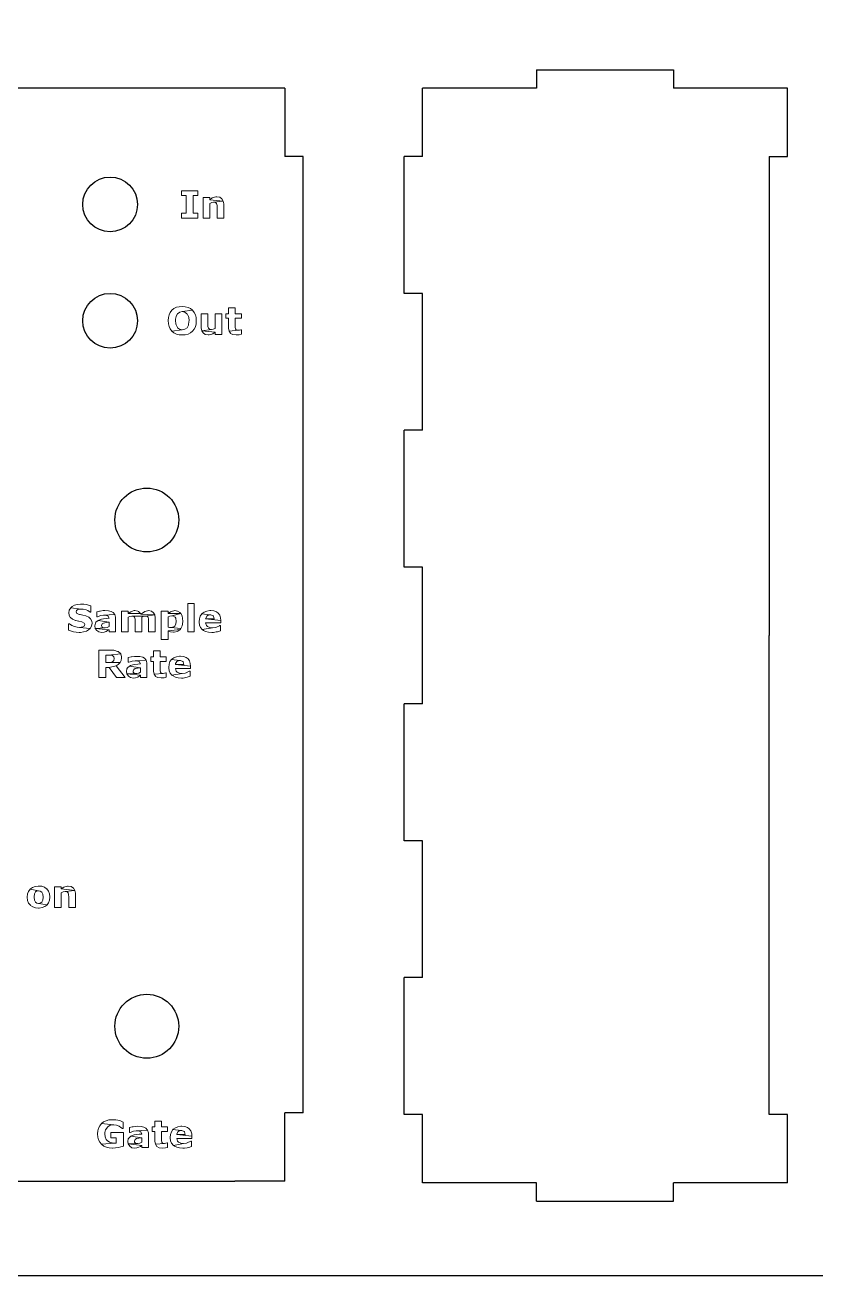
# Model space of a CAD drawing. Extents: x 552 to 941, y 449 to 683.
# Drawn here: x 669.7 to 756.3, y 449.3 to 586.4 of the extents above; entities that cross this region are included whole.
import ezdxf

# ---------------------------------------------------------------- set-up
doc = ezdxf.new("R2010")
doc.units = 0
doc.header["$MEASUREMENT"] = 0

msp = doc.modelspace()

# ---------------------------------------------------------------- linework, layer by layer
for p, q in [((725.71, 581.51), (725.71, 579.51)), ((725.71, 581.51), (740.71, 581.51)), ((740.71, 581.51), (740.71, 579.51)), ((698.14, 579.51), (698.14, 572.01)), ((713.21, 572.01), (713.21, 579.51)), ((725.71, 579.51), (713.21, 579.51)), ((753.21, 579.51), (740.71, 579.51)), ((753.21, 572.01), (753.21, 579.51)), ((700.14, 572.01), (698.14, 572.01)), ((700.14, 467.18), (700.14, 572.01)), ((711.21, 557.01), (711.21, 572.01)), ((713.21, 572.01), (711.21, 572.01)), ((751.21, 572.01), (751.21, 519.51)), ((751.21, 572.01), (753.21, 572.01)), ((713.21, 557.01), (711.21, 557.01)), ((713.21, 542.01), (713.21, 557.01)), ((711.21, 527.01), (711.21, 542.01)), ((713.21, 542.01), (711.21, 542.01)), ((713.21, 527.01), (711.21, 527.01)), ((713.21, 527.01), (711.21, 527.01)), ((713.21, 512.01), (713.21, 527.01)), ((751.21, 467.01), (751.21, 519.51)), ((711.21, 497.01), (711.21, 512.01)), ((713.21, 512.01), (711.21, 512.01)), ((713.21, 497.01), (711.21, 497.01)), ((713.21, 482.01), (713.21, 497.01)), ((711.21, 467.01), (711.21, 482.01)), ((713.21, 482.01), (711.21, 482.01)), ((698.14, 461.68), (698.14, 467.18)), ((700.14, 467.18), (698.14, 467.18)), ((698.14, 459.68), (698.14, 467.18)), ((700.14, 467.18), (698.14, 467.18)), ((713.21, 467.01), (711.21, 467.01)), ((713.21, 459.51), (713.21, 467.01)), ((753.21, 467.01), (751.21, 467.01)), ((753.21, 459.51), (753.21, 467.01)), ((698.14, 459.68), (692.64, 459.68)), ((725.71, 459.51), (713.21, 459.51)), ((725.71, 457.51), (725.71, 459.51)), ((753.21, 459.51), (740.71, 459.51)), ((740.71, 457.51), (740.71, 459.51)), ((725.71, 457.51), (740.71, 457.51))]:
    msp.add_line(p, q)
msp.add_lwpolyline([(551.75, 683), (941.19, 683), (941.19, 449.3), (551.75, 449.3)], close=True)
for points in [[(698.14, 579.51), (582.14, 579.51)], [(700.14, 478.26), (700.14, 572.01)], [(587.64, 459.68), (692.64, 459.68)]]:
    msp.add_lwpolyline(points)
at = {"color": 139, "lineweight": 0}
for points in [[(688.58, 568.26), (686.82, 568.26), (686.82, 567.73), (687.32, 567.73), (687.32, 565.79), (686.82, 565.79), (686.82, 565.27), (688.58, 565.27), (688.58, 565.79), (688.09, 565.79), (688.09, 567.73), (688.58, 567.73)], [(689.9, 567.53), (689.17, 567.53), (689.17, 565.27), (689.9, 565.27), (689.9, 566.87), (690.12, 566.97), (690.32, 567), (691.38, 567.13), (689.9, 567.27)], [(690.66, 567.59), (690.57, 567.59), (690.27, 567.51), (690.17, 567.47), (689.9, 567.27), (691.38, 567.13), (691.24, 567.38), (691.24, 567.38), (690.99, 567.54)], [(691.38, 567.13), (690.32, 567), (690.53, 566.97), (690.65, 566.86), (690.7, 566.66), (690.71, 566.39), (690.71, 565.27), (691.44, 565.27), (691.44, 566.74), (691.44, 566.81)], [(686.88, 555.58), (686.55, 555.55), (686.25, 555.48), (685.97, 555.34), (685.75, 555.16), (685.57, 554.93), (685.44, 554.66), (685.37, 554.36), (685.34, 554.02), (685.36, 553.68), (685.44, 553.37), (685.57, 553.11), (685.75, 552.88), (686.88, 553.02), (686.6, 553.08), (686.37, 553.25), (686.35, 553.27), (686.21, 553.56), (686.18, 553.68), (686.15, 554.02), (686.15, 554.17), (686.21, 554.47), (686.22, 554.51), (686.37, 554.78), (686.61, 554.95), (686.88, 555.01), (688.01, 555.16), (687.8, 555.34), (687.53, 555.47), (687.22, 555.55)], [(692.68, 555.43), (691.95, 555.43), (691.95, 554.77), (691.66, 554.77), (691.66, 554.29), (691.95, 554.29), (691.95, 553.23), (691.95, 553.2), (692.01, 552.87), (693.02, 552.96), (692.81, 553.01), (692.72, 553.12), (692.68, 553.27), (692.68, 553.48), (692.68, 554.29), (693.36, 554.29), (693.36, 554.77), (692.68, 554.77)], [(688.01, 555.16), (686.88, 555.01), (687.16, 554.95), (687.4, 554.78), (687.42, 554.76), (687.57, 554.47), (687.6, 554.35), (687.63, 554.02), (687.62, 553.89), (687.57, 553.58), (687.56, 553.53), (687.41, 553.25), (687.16, 553.08), (686.88, 553.02), (685.75, 552.88), (685.97, 552.7), (686.24, 552.55), (686.54, 552.47), (686.88, 552.45), (687.22, 552.47), (687.53, 552.55), (687.79, 552.69), (688.02, 552.88), (688.19, 553.1), (688.32, 553.36), (688.4, 553.67), (688.42, 554.02), (688.4, 554.35), (688.32, 554.66), (688.19, 554.92)], [(689.69, 554.77), (688.96, 554.77), (688.96, 553.3), (688.96, 553.24), (689.02, 552.91), (690.08, 553.04), (689.87, 553.07), (689.75, 553.18), (689.7, 553.37), (689.69, 553.65)], [(691.23, 554.77), (690.5, 554.77), (690.5, 553.17), (690.29, 553.07), (690.08, 553.04), (689.02, 552.91), (690.5, 552.77), (690.5, 552.51), (691.23, 552.51)], [(689.02, 552.91), (689.16, 552.67), (689.17, 552.67), (689.41, 552.5), (689.74, 552.45), (689.84, 552.45), (690.14, 552.53), (690.23, 552.57), (690.5, 552.77)], [(693.36, 553.03), (693.29, 553.03), (693.17, 552.99), (693.02, 552.96), (692.01, 552.87), (692.17, 552.64), (692.19, 552.62), (692.44, 552.5), (692.79, 552.47), (693.11, 552.48), (693.36, 552.53)], [(674.67, 522.55), (674.51, 522.3), (674.45, 522), (674.48, 521.75), (674.62, 521.48), (674.63, 521.47), (674.84, 521.29), (675.17, 521.15), (675.21, 521.14), (675.52, 521.06), (675.56, 521.06), (675.87, 520.99), (676.12, 520.87), (676.2, 520.7), (676.14, 520.54), (676, 520.45), (675.81, 520.41), (675.63, 520.4), (676.79, 520.28), (676.95, 520.54), (677, 520.84), (676.97, 521.09), (676.83, 521.35), (676.64, 521.51), (676.33, 521.65), (676.31, 521.66), (676, 521.74), (675.99, 521.74), (675.68, 521.81), (675.62, 521.82), (675.34, 521.92), (675.25, 522.1), (675.31, 522.25), (675.44, 522.34), (675.62, 522.39), (675.81, 522.4)], [(675.79, 522.95), (675.72, 522.95), (675.38, 522.92), (675.09, 522.83), (674.83, 522.69), (674.67, 522.55), (675.81, 522.4), (676.04, 522.39), (676.36, 522.31), (676.54, 522.23), (676.8, 522.06), (676.88, 522.06), (676.88, 522.75), (676.71, 522.81), (676.38, 522.9), (676.11, 522.94)], [(688.2, 519.9), (687.48, 519.9), (687.48, 523.03), (688.2, 523.03), (688.2, 519.9)], [(677.66, 521.16), (677.42, 520.95), (677.37, 520.86), (677.31, 520.55), (677.36, 520.29), (678.43, 520.33), (678.23, 520.35), (678.12, 520.41), (678.06, 520.49), (678.05, 520.61), (678.11, 520.78), (678.27, 520.87), (678.53, 520.92), (678.86, 520.97)], [(679.49, 521.82), (678.25, 521.73), (678.42, 521.72), (678.7, 521.66), (678.72, 521.65), (678.86, 521.4), (678.86, 521.39), (678.55, 521.37), (678.24, 521.33), (678.03, 521.3), (677.74, 521.2), (677.66, 521.16), (678.86, 520.97), (678.86, 520.49), (678.65, 520.37), (678.43, 520.33), (677.36, 520.29), (678.86, 520.14), (678.86, 519.9), (679.57, 519.9), (679.57, 521.44), (679.57, 521.52)], [(678.4, 522.23), (678.21, 522.23), (677.89, 522.19), (677.81, 522.17), (677.52, 522.11), (677.52, 521.57), (677.58, 521.57), (677.87, 521.67), (677.94, 521.69), (678.25, 521.73), (679.49, 521.82), (679.3, 522.03), (679.09, 522.13), (678.79, 522.21)], [(680.96, 522.16), (680.24, 522.16), (680.24, 519.9), (680.96, 519.9), (680.96, 521.5), (681.14, 521.6), (681.35, 521.64), (682.83, 521.64), (683.88, 521.76), (682.35, 521.83), (682.31, 521.91), (680.96, 521.91)], [(681.7, 522.23), (681.62, 522.23), (681.32, 522.14), (681.24, 522.09), (680.96, 521.91), (682.31, 521.91), (682.09, 522.12), (682.01, 522.16)], [(682.83, 521.64), (681.35, 521.64), (681.56, 521.61), (681.67, 521.5), (681.71, 521.31), (681.72, 521.03), (681.72, 519.9), (682.45, 519.9), (682.45, 521.5), (682.66, 521.61)], [(683.18, 522.23), (683.09, 522.22), (682.78, 522.12), (682.63, 522.03), (682.35, 521.83), (683.88, 521.76), (683.74, 522), (683.5, 522.16)], [(683.88, 521.76), (682.83, 521.64), (683.04, 521.61), (683.15, 521.5), (683.19, 521.31), (683.2, 521.03), (683.2, 519.9), (683.93, 519.9), (683.93, 521.37), (683.93, 521.43)], [(685.33, 522.16), (684.59, 522.16), (684.59, 519.07), (685.33, 519.07), (685.33, 520.02), (686.65, 520.18), (686.72, 520.26), (685.64, 520.37), (685.48, 520.38), (685.33, 520.42), (685.33, 521.55), (685.53, 521.64), (685.74, 521.67), (686.72, 521.91), (685.33, 521.92)], [(686.07, 522.23), (685.96, 522.22), (685.66, 522.14), (685.59, 522.1), (685.33, 521.92), (686.72, 521.91), (686.63, 522.01), (686.38, 522.17)], [(686.72, 521.91), (685.74, 521.67), (685.84, 521.67), (686.1, 521.53), (686.17, 521.39), (686.21, 521.05), (686.19, 520.79), (686.07, 520.54), (685.95, 520.44), (685.64, 520.37), (686.72, 520.26), (686.87, 520.55), (686.92, 520.73), (686.95, 521.07), (686.93, 521.36), (686.86, 521.67)], [(689.04, 521.88), (688.86, 521.64), (688.76, 521.35), (688.73, 521.02), (688.73, 520.97), (688.77, 520.64), (688.89, 520.37), (689.08, 520.15), (690.21, 520.35), (689.92, 520.38), (689.65, 520.49), (689.55, 520.6), (689.45, 520.89), (691.12, 520.89), (691.12, 521.15), (689.45, 521.32), (689.46, 521.41), (689.6, 521.67), (689.64, 521.7), (689.95, 521.78)], [(690.01, 522.24), (689.92, 522.24), (689.58, 522.19), (689.3, 522.07), (689.07, 521.9), (689.04, 521.88), (689.95, 521.78), (690.01, 521.78), (690.28, 521.66), (690.31, 521.63), (690.39, 521.32), (689.45, 521.32), (691.12, 521.15), (691.09, 521.43), (691, 521.72), (690.83, 521.95), (690.64, 522.09), (690.36, 522.2)], [(674.52, 520.79), (674.43, 520.79), (674.43, 520.08), (674.64, 520), (674.95, 519.92), (674.96, 519.91), (675.26, 519.87), (675.6, 519.85), (675.75, 519.85), (676.08, 519.9), (676.38, 519.99), (676.62, 520.13), (676.79, 520.28), (675.63, 520.4), (675.38, 520.42), (675.06, 520.5), (674.78, 520.62)], [(677.36, 520.29), (677.54, 520.04), (677.76, 519.9), (678.07, 519.84), (678.32, 519.87), (678.54, 519.94), (678.7, 520.04), (678.86, 520.14)], [(686.65, 520.18), (685.33, 520.02), (685.6, 519.9), (685.61, 519.9), (685.92, 519.86), (686.01, 519.86), (686.32, 519.94), (686.4, 519.98)], [(691.07, 520.61), (690.99, 520.61), (690.95, 520.58), (690.65, 520.43), (690.52, 520.39), (690.21, 520.35), (689.08, 520.15), (689.2, 520.06), (689.45, 519.94), (689.77, 519.87), (690.13, 519.84), (690.3, 519.85), (690.61, 519.89), (690.75, 519.92), (691.07, 520.03)], [(679.05, 517.9), (677.76, 517.9), (677.76, 514.9), (678.52, 514.9), (678.52, 516), (678.89, 516), (679.64, 516.19), (679.86, 516.32), (680.08, 516.54), (678.52, 516.54), (678.52, 517.35), (678.81, 517.35), (680.14, 517.48), (680.11, 517.53), (679.86, 517.74), (679.8, 517.77), (679.51, 517.87), (679.39, 517.89)], [(680.14, 517.48), (678.81, 517.35), (679.05, 517.35), (679.23, 517.3), (679.39, 517.17), (679.43, 516.98), (679.4, 516.78), (679.28, 516.64), (679.07, 516.56), (678.77, 516.54), (678.52, 516.54), (680.08, 516.54), (680.19, 516.75), (680.24, 517.07), (680.23, 517.18)], [(681.86, 517.22), (681.66, 517.22), (681.34, 517.18), (681.27, 517.17), (680.96, 517.11), (680.96, 516.57), (681.03, 516.57), (681.33, 516.67), (681.4, 516.69), (681.71, 516.73), (682.94, 516.82), (682.75, 517.03), (682.55, 517.13), (682.24, 517.2)], [(684.46, 517.81), (683.74, 517.81), (683.74, 517.16), (683.43, 517.16), (683.43, 516.67), (683.74, 516.67), (683.74, 515.61), (683.74, 515.59), (683.79, 515.25), (684.81, 515.35), (684.59, 515.39), (684.49, 515.5), (684.46, 515.66), (684.46, 515.86), (684.46, 516.67), (685.14, 516.67), (685.14, 517.16), (684.46, 517.16)], [(686.69, 517.23), (686.6, 517.23), (686.27, 517.18), (685.98, 517.07), (685.74, 516.9), (685.72, 516.88), (686.63, 516.78), (686.69, 516.78), (686.96, 516.66), (686.99, 516.63), (687.07, 516.33), (686.14, 516.33), (687.79, 516.16), (687.77, 516.43), (687.68, 516.72), (687.52, 516.95), (687.33, 517.09), (687.03, 517.19)], [(679.64, 516.19), (678.89, 516), (679.69, 514.9), (680.64, 514.9)], [(681.11, 516.16), (680.88, 515.95), (680.83, 515.86), (680.77, 515.55), (680.81, 515.29), (681.89, 515.33), (681.69, 515.35), (681.58, 515.41), (681.52, 515.49), (681.51, 515.61), (681.57, 515.78), (681.73, 515.88), (681.99, 515.93), (682.3, 515.96)], [(682.94, 516.82), (681.71, 516.73), (681.87, 516.72), (682.15, 516.66), (682.17, 516.65), (682.31, 516.4), (682.31, 516.39), (682, 516.37), (681.69, 516.33), (681.48, 516.3), (681.2, 516.21), (681.11, 516.16), (682.3, 515.96), (682.3, 515.49), (682.11, 515.38), (681.89, 515.33), (680.81, 515.29), (682.3, 515.14), (682.3, 514.9), (683.02, 514.9), (683.02, 516.44), (683.02, 516.52)], [(685.72, 516.88), (685.54, 516.64), (685.44, 516.35), (685.4, 516.01), (685.4, 515.97), (685.45, 515.64), (685.57, 515.37), (685.76, 515.15), (686.88, 515.35), (686.6, 515.38), (686.34, 515.49), (686.23, 515.6), (686.14, 515.89), (687.79, 515.89), (687.79, 516.16), (686.14, 516.33), (686.15, 516.42), (686.29, 516.67), (686.33, 516.7), (686.63, 516.78)], [(680.81, 515.29), (680.98, 515.04), (681.22, 514.9), (681.53, 514.83), (681.78, 514.86), (682, 514.94), (682.16, 515.04), (682.3, 515.14)], [(685.14, 515.42), (685.08, 515.42), (684.95, 515.37), (684.81, 515.35), (683.79, 515.25), (683.94, 515.03), (683.96, 515.01), (684.22, 514.9), (684.56, 514.85), (684.89, 514.88), (685.14, 514.92)], [(687.75, 515.61), (687.67, 515.61), (687.63, 515.58), (687.33, 515.43), (687.2, 515.39), (686.88, 515.35), (685.76, 515.15), (685.88, 515.07), (686.14, 514.94), (686.45, 514.86), (686.81, 514.83), (686.98, 514.84), (687.29, 514.89), (687.44, 514.92), (687.75, 515.03)], [(670.22, 491.69), (670.04, 491.46), (669.94, 491.17), (669.9, 490.83), (669.9, 490.81), (669.94, 490.47), (670.05, 490.18), (670.24, 489.95), (670.27, 489.92), (670.51, 489.76), (670.8, 489.67), (671.14, 489.63), (671.2, 489.63), (671.55, 489.68), (671.83, 489.78), (672.06, 489.95), (672.07, 489.97), (671.15, 490.13), (670.95, 490.17), (670.79, 490.28), (670.69, 490.51), (670.69, 490.51), (670.66, 490.83), (670.66, 490.86), (670.7, 491.17), (670.8, 491.39), (670.96, 491.5), (671.14, 491.53)], [(671.14, 492.04), (671.08, 492.04), (670.75, 491.99), (670.47, 491.89), (670.24, 491.72), (670.22, 491.69), (671.14, 491.53), (671.33, 491.49), (671.5, 491.38), (671.6, 491.16), (671.6, 491.15), (671.63, 490.83), (671.63, 490.81), (671.6, 490.49), (671.49, 490.28), (671.33, 490.17), (671.15, 490.13), (672.07, 489.97), (672.24, 490.2), (672.34, 490.49), (672.38, 490.83), (672.38, 490.86), (672.34, 491.19), (672.23, 491.47), (672.06, 491.72), (672.02, 491.75), (671.78, 491.91), (671.49, 492.01)], [(673.62, 491.97), (672.9, 491.97), (672.9, 489.7), (673.62, 489.7), (673.62, 491.3), (673.85, 491.41), (674.05, 491.44), (675.11, 491.57), (673.62, 491.72)], [(674.39, 492.03), (674.3, 492.03), (674, 491.95), (673.91, 491.9), (673.62, 491.72), (675.11, 491.57), (674.96, 491.82), (674.96, 491.82), (674.72, 491.98)], [(675.11, 491.57), (674.05, 491.44), (674.27, 491.4), (674.38, 491.3), (674.43, 491.1), (674.44, 490.83), (674.44, 489.7), (675.17, 489.7), (675.17, 491.17), (675.17, 491.25)], [(679.26, 466.43), (679.18, 466.43), (678.84, 466.4), (678.53, 466.31), (678.27, 466.18), (678.04, 466), (679.36, 465.87), (679.37, 465.87), (679.69, 465.82), (679.96, 465.71), (680.17, 465.58), (680.34, 465.46), (680.42, 465.46), (680.42, 466.17), (680.11, 466.3), (679.82, 466.38), (679.59, 466.41)], [(684.6, 466.28), (683.88, 466.28), (683.88, 465.63), (683.59, 465.63), (683.59, 465.14), (683.88, 465.14), (683.88, 464.09), (683.88, 464.06), (683.94, 463.73), (684.95, 463.82), (684.73, 463.86), (684.64, 463.97), (684.6, 464.13), (684.6, 464.34), (684.6, 465.14), (685.28, 465.14), (685.28, 465.63), (684.6, 465.63)], [(678.04, 466), (677.86, 465.77), (677.72, 465.51), (677.64, 465.21), (677.61, 464.87), (677.61, 464.86), (677.64, 464.52), (677.72, 464.22), (677.85, 463.95), (678.04, 463.73), (679.45, 463.86), (679.2, 463.88), (678.91, 463.97), (678.67, 464.13), (678.56, 464.27), (678.45, 464.54), (678.41, 464.88), (678.41, 465.02), (678.48, 465.32), (678.5, 465.37), (678.68, 465.62), (678.72, 465.65), (678.99, 465.81), (679.04, 465.82), (679.36, 465.87)], [(680.43, 465.03), (679.05, 465.03), (679.05, 464.45), (679.65, 464.45), (679.65, 463.87), (679.55, 463.87), (679.45, 463.86), (678.04, 463.73), (678.07, 463.7), (678.3, 463.52), (678.57, 463.4), (678.89, 463.33), (679.24, 463.31), (679.26, 463.31), (679.58, 463.33), (679.89, 463.38), (680.16, 463.45), (680.43, 463.54)], [(683.09, 465.29), (681.85, 465.2), (682.02, 465.2), (682.3, 465.13), (682.31, 465.12), (682.46, 464.86), (682.46, 464.85), (682.15, 464.83), (681.84, 464.8), (681.63, 464.76), (681.34, 464.67), (681.26, 464.63), (682.46, 464.43), (682.46, 463.97), (682.25, 463.85), (682.03, 463.81), (680.96, 463.77), (682.46, 463.61), (682.46, 463.37), (683.17, 463.37), (683.17, 464.91), (683.17, 464.99)], [(682, 465.7), (681.81, 465.69), (681.49, 465.66), (681.41, 465.64), (681.11, 465.58), (681.11, 465.04), (681.18, 465.04), (681.47, 465.14), (681.54, 465.16), (681.85, 465.2), (683.09, 465.29), (682.9, 465.51), (682.69, 465.61), (682.39, 465.67)], [(685.86, 465.35), (685.69, 465.11), (685.58, 464.82), (685.55, 464.49), (685.55, 464.44), (685.6, 464.11), (685.72, 463.84), (685.91, 463.61), (687.03, 463.82), (686.74, 463.85), (686.49, 463.96), (686.38, 464.07), (686.29, 464.37), (687.94, 464.37), (687.94, 464.62), (686.28, 464.79), (686.29, 464.88), (686.43, 465.14), (686.47, 465.17), (686.77, 465.25)], [(686.83, 465.7), (686.74, 465.7), (686.41, 465.65), (686.13, 465.55), (685.89, 465.38), (685.86, 465.35), (686.77, 465.25), (686.83, 465.25), (687.1, 465.14), (687.13, 465.1), (687.22, 464.79), (686.28, 464.79), (687.94, 464.62), (687.92, 464.89), (687.83, 465.2), (687.66, 465.43), (687.47, 465.57), (687.18, 465.67)], [(681.26, 464.63), (681.02, 464.42), (680.97, 464.34), (680.91, 464.02), (680.96, 463.77), (682.03, 463.81), (681.83, 463.82), (681.72, 463.88), (681.67, 463.97), (681.65, 464.08), (681.71, 464.25), (681.87, 464.35), (682.13, 464.4), (682.46, 464.43)], [(680.96, 463.77), (681.13, 463.51), (681.36, 463.36), (681.67, 463.31), (681.92, 463.33), (682.14, 463.4), (682.3, 463.5), (682.46, 463.61)], [(685.28, 463.89), (685.22, 463.89), (685.1, 463.85), (684.95, 463.82), (683.94, 463.73), (684.09, 463.49), (684.11, 463.48), (684.36, 463.36), (684.71, 463.32), (685.04, 463.34), (685.28, 463.39)], [(687.9, 464.08), (687.82, 464.08), (687.77, 464.05), (687.48, 463.91), (687.35, 463.86), (687.03, 463.82), (685.91, 463.61), (686.03, 463.53), (686.29, 463.41), (686.59, 463.33), (686.95, 463.31), (687.12, 463.31), (687.44, 463.35), (687.59, 463.39), (687.9, 463.49)]]:
    msp.add_lwpolyline(points, close=True, dxfattribs=at)
for centre, radius in [((678.98, 566.76), 3), ((678.98, 554.01), 3), ((683, 532.17), 3.5), ((683, 476.67), 3.5)]:
    msp.add_circle(centre, radius)

doc.saveas('drawing.dxf')
